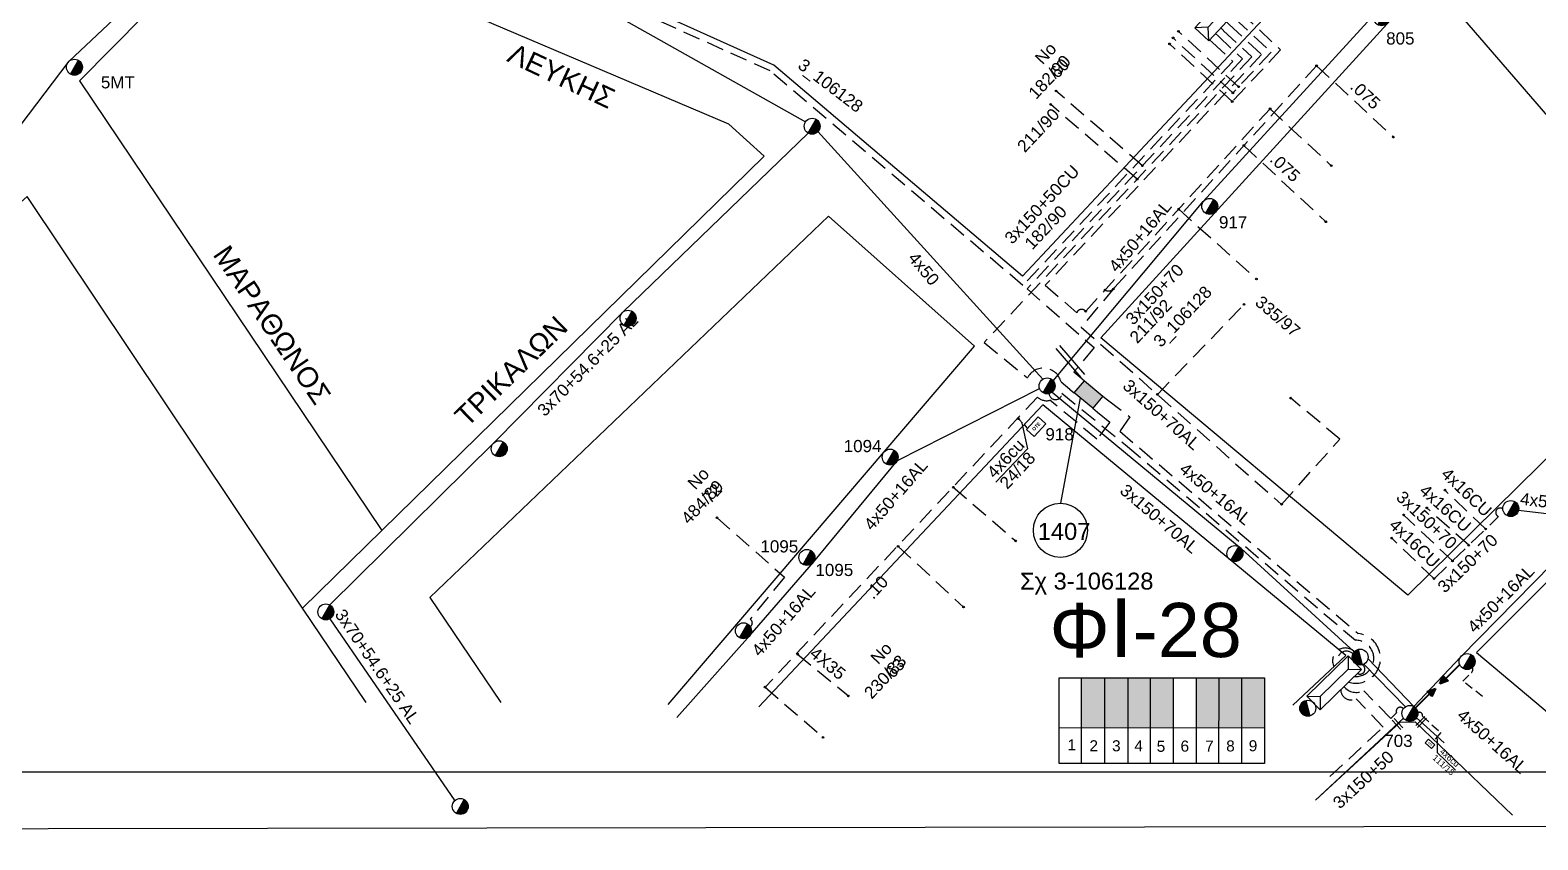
# Model space of a CAD drawing. Header units: millimetres. Extents: x 1091 to 3521, y 1177 to 2968.
# Drawn here: x 2158 to 2380.8, y 1933.2 to 2052.8 of the extents above; entities that cross this region are included whole.
import ezdxf
from ezdxf.enums import TextEntityAlignment as Align

# ---------------------------------------------------------------- set-up
doc = ezdxf.new("R2010")
doc.units = ezdxf.units.MM
doc.linetypes.add('DASHED', pattern=[19.05, 12.7, -6.35])
for name, color, linetype, lineweight in [('2x6', 7, 'SYN_LINE', 30), ('3x150+50', 7, 'Continuous', 30), ('3x150+70', 7, 'Continuous', 30), ('4x16CU', 7, 'Continuous', 30), ('4X35', 7, 'DASHED', 30), ('4x50', 7, 'Continuous', 30), ('Άγνωστα', 7, 'Continuous', 30), ('Γυμνά εναέρια ΧΤ (3Φ) 4x50AL', 7, 'Continuous', 30), ('Γυμνά εναέρια ΧΤ και ΦΟΠ (3Φ)   4x50+16AL', 7, 'Continuous', 30), ('Καλωδια Χ.Τ. 3x50+35', 7, 'Continuous', 30), ('Καλώδια ΧΤ   3x150+50CU', 7, 'DASHED', 30), ('Καλώδια ΧΤ   3x150+70AL', 7, 'DASHED', 30), ('Καλώδια ΧΤ   3x150AL+50CU', 7, 'DASHED', 30), ('Συνεστραμμένα ΧΤ   3x70+54.6+25 AL', 7, 'SYN_LINE', 30), ('Υπόγεια Καλώδια Δικτύου ΧΤ   .075', 7, 'DASHED', 30), ('Υπόγεια Καλώδια Δικτύου ΧΤ   .10', 7, 'DASHED', 30), ('Υπόγεια καλώδια Παροχών ΧΤ   4x50AL', 7, 'DASHED', 30), ('Υπόγεια καλώδια Παροχών ΧΤ   4x6', 7, 'DASHED', 30)]:
    doc.layers.add(name, color=color, linetype=linetype, lineweight=lineweight)
for name, color, linetype in [('Link Box 4 Διευθύνσεων', 7, 'Continuous'), ('Pillar OTE', 7, 'Continuous'), ('TEXT ΚΑΛΩΔΙΩΝ', 7, 'Continuous'), ('ΑΓΝΩΣΤΟ ΕΝΑΕΡΙΟ ΚΑΛΩΔΙΟ', 7, 'Continuous'), ('ΑΓΝΩΣΤΟ ΥΠΟΓΕΙΟ ΚΑΛΩΔΙΟ', 7, 'DASHED'), ('Επίτονοι', 7, 'Continuous'), ('Επιγραφές - Σχήματα', 7, 'Continuous'), ('Μηχανική τομή', 7, 'Continuous'), ('Στύλος ΦΜ', 7, 'Continuous'), ('Στύλος ΦΜ @ 1', 7, 'Continuous'), ('Συνδέσεις', 7, 'Continuous'), ('Τομή', 7, 'Continuous'), ('Υποσταθμός εναέριος 2 στύλων', 7, 'Continuous'), ('Υποσταθμός πόλεως', 7, 'Continuous'), ('Υπόβαθρο ΔΕΗ', 7, 'Continuous')]:
    doc.layers.add(name, color=color, linetype=linetype)
doc.styles.add('arial', font='arial.ttf')
doc.styles.get("Standard").update_dxf_attribs({"font": 'arial.ttf', "height": 1.8})
doc.linetypes.add('SYN_LINE', pattern='A,0.5,-0.0001,["/\\/\\/\\/",Standard,S=0.1,R=0,X=0,Y=-0.05],-0.25', length=0.7501)
doc.dimstyles.new('ISO-25', dxfattribs={"dimtxt": 2.5, "dimasz": 2.5, "dimexe": 1.25, "dimexo": 0.625, "dimtad": 1, "dimtxsty": 'Standard', "dimcen": 2.5, "dimadec": 0, "dimazin": 0, "dimtfac": 1, "dimtmove": 0, "dimatfit": 3, "dimfxl": 1, "dimarcsym": 0})

# ---------------------------------------------------------------- blocks, each defined once
blk = doc.blocks.new('ΥΠΑΡΧΩΝ ΤΣΙΜΕΝΤΕΝΙΟΣ ΣΤΥΛΟΣ')
at = {"layer": 'Στύλος ΦΜ'}
blk.add_hatch(color=7, dxfattribs=at).paths.add_polyline_path([(-1.29, -2.28, 0.574793), (2.62, 0, 0.268822), (1.3, 2.27)])
at = {"layer": 'Στύλος ΦΜ', "color": 7}
blk.add_line((-1.29, -2.28), (1.3, 2.27), dxfattribs=at)
blk.add_circle((0, 0), 2.62, dxfattribs=at)
at = {"layer": 'Στύλος ΦΜ', "flags": 4}
for tag, p in [('ΑΡΙΘΜΟΣ', (-4.68, 8.05)), ('ΤΥΠΟΣ', (-4.91, 3.03))]:
    blk.add_attdef(tag, p, '', height=4, dxfattribs=at)
blk = doc.blocks.new('LINK BOX 4 ΑΝΑΧΩΡΗΣΕΩΝ')
at = {"layer": 'Link Box 4 Διευθύνσεων', "ltscale": 40}
blk.add_hatch(color=256, dxfattribs=at).paths.add_polyline_path([(-3.54, 0), (-3.54, -4.67), (3.54, -4.67), (3.54, 0)])
for p, q in [((-3.54, 0), (-5.33, 0)), ((5.33, 0), (3.54, 0)), ((-3.54, -4.67), (-5.33, -4.67)), ((5.33, -4.67), (3.54, -4.67))]:
    blk.add_line(p, q, dxfattribs=at)
blk.add_lwpolyline([(-3.54, -4.67), (-3.54, 0), (3.54, 0), (3.54, -4.67)], close=True, dxfattribs=at)
blk = doc.blocks.new('ΥΠΟΣΤΑΘΜΟΣ ΠΟΛΕΩΣ 9 ΑΝΑΧΩΡΗΣΕΩΝ')
at = {"layer": 'Υποσταθμός πόλεως', "ltscale": 40}
for p, q in [((-9.63, -2.82), (-9.63, -4)), ((-7.12, -2.82), (-7.12, -4)), ((-4.84, -2.82), (-4.84, -4)), ((-2.36, -2.82), (-2.36, -4)), ((0.09, -2.82), (0.09, -4)), ((2.55, -2.82), (2.55, -4)), ((5.02, -2.82), (5.02, -4)), ((7.48, -2.82), (7.48, -4)), ((9.61, -2.82), (9.61, -4))]:
    blk.add_line(p, q, dxfattribs=at)
blk.add_lwpolyline([(-10.02, 2.82), (10.02, 2.82), (10.02, -2.82), (-10.02, -2.82)], close=True, dxfattribs=at)
for points in [[(-7.21, 0), (-10.02, 2.82)], [(-10.02, -2.82), (-7.21, 0)], [(-7.21, 0), (7.21, 0)], [(7.21, 0), (10.02, 2.82)], [(10.02, -2.82), (7.21, 0)]]:
    blk.add_lwpolyline(points, dxfattribs=at)
at = {"layer": 'Υποσταθμός πόλεως', "linetype": 'SYN_LINE', "ltscale": 40, "flags": 1}
for tag, p in [('ΜΕΤΑΣΧΗΜΑΤΙΣΜΟΣ', (10.79, 1.71)), ('ΙΣΧΥΣ', (10.77, -1.08)), ('ΑΡΙΘΜΟΣ', (10.89, -3.8))]:
    blk.add_attdef(tag, p, '', height=1.8, dxfattribs=at)
blk = doc.blocks.new('_ΣΥΝΔΕΣΗ')
at = {"layer": 'Συνδέσεις', "linetype": 'SYN_LINE', "ltscale": 40}
blk.add_hatch(color=256, dxfattribs=at).paths.add_polyline_path([(0.5, -0.01, 1), (-0.5, -0.01, 1)])
at = {"layer": 'Συνδέσεις'}
blk.add_circle((0, -0.01), 0.5, dxfattribs=at)
blk = doc.blocks.new('ΥΠΟΣΤΑΘΜΟΣ ΕΝΑΕΡΙΟΣ ΕΠΙ 2 ΣΤΥΛΩΝ')
at = {"layer": 'Υποσταθμός εναέριος 2 στύλων', "linetype": 'Continuous'}
for points in [[(-11.97, -2.11, 0.574793), (-8.45, -0.07, 0.268822), (-9.64, 1.98)], [(9.68, -2.15, 0.574793), (13.19, -0.1, 0.268822), (12.01, 1.95)]]:
    blk.add_hatch(color=256, dxfattribs=at).paths.add_polyline_path(points)
for p, q in [((-11.97, -2.11), (-9.64, 1.98)), ((9.68, -2.15), (12.01, 1.95))]:
    blk.add_line(p, q, dxfattribs=at)
for centre in [(-10.81, -0.07), (10.84, -0.1)]:
    blk.add_circle(centre, 2.36, dxfattribs=at)
at = {"layer": 'Υποσταθμός πόλεως', "linetype": 'Continuous', "ltscale": 40}
blk.add_lwpolyline([(-8.57, 2.82), (8.57, 2.82), (8.57, -2.82), (-8.57, -2.82)], close=True, dxfattribs=at)
for points in [[(-5.75, 0), (-8.57, 2.82)], [(-8.57, -2.82), (-5.75, 0)], [(-5.75, 0), (5.75, 0)], [(5.75, 0), (8.57, 2.82)], [(8.57, -2.82), (5.75, 0)]]:
    blk.add_lwpolyline(points, dxfattribs=at)
at = {"layer": 'Υποσταθμός εναέριος 2 στύλων', "ltscale": 40, "flags": 1}
for tag, p in [('ΜΕΤΑΣΧΗΜΑΤΙΣΜΟΣ', (14.09, 2.51)), ('ΙΣΧΥΣ', (14.07, -0.28)), ('ΑΡΙΘΜΟΣ', (14.19, -3))]:
    blk.add_attdef(tag, p, '', height=1.8, dxfattribs=at)
blk = doc.blocks.new('ΤΟΜΗ')
at = {"layer": 'Τομή', "ltscale": 40}
for p, q in [((11.33, -0.65), (-11.4, -0.65)), ((11.33, -3.42), (-11.4, -3.42))]:
    blk.add_line(p, q, dxfattribs=at)
blk = doc.blocks.new('ΕΠΙΤΟΝΟΣ')
at = {"layer": 'Επίτονοι', "lineweight": 40, "ltscale": 40}
blk.add_hatch(color=256, dxfattribs=at).paths.add_polyline_path([(-1.13, 6.47), (0, 9.1), (1.13, 6.47)])
for p, q in [((-1.13, 6.47), (0, 9.1)), ((1.13, 6.47), (-1.13, 6.47)), ((-1.13, 6.47), (0, 6.47)), ((0, 9.1), (1.13, 6.47)), ((0, 6.47), (0, 0))]:
    blk.add_line(p, q, dxfattribs=at)
blk = doc.blocks.new('ΜΗΧΑΝΙΚΗ ΤΟΜΗ')
at = {"layer": 'Μηχανική τομή', "ltscale": 40}
for p, q in [((-3.79, 1.21), (3.79, 1.21)), ((3.79, -0.34), (-3.79, -0.34))]:
    blk.add_line(p, q, dxfattribs=at)
blk = doc.blocks.new('PILLAR ΟΤΕ')
at = {"layer": 'Pillar OTE', "ltscale": 40}
blk.add_lwpolyline([(-3.31, 2.02), (3.39, 2.02), (3.39, -1.99), (-3.31, -1.99)], close=True, dxfattribs=at)
at = {"layer": 'Pillar OTE', "insert": (-1.81, 0.71), "char_height": 1.3575, "width": 109.961, "attachment_point": 1}
blk.add_mtext('{\\fArial|b1|i0|c161|p34;OTE}', dxfattribs=at)

msp = doc.modelspace()

# ---------------------------------------------------------------- hatches: boundary and pattern name
at = {"layer": 'Pillar OTE', "ltscale": 40}
h = msp.add_hatch(color=256, dxfattribs=at)
h.dxf.hatch_style = 1
h.paths.add_polyline_path([(2303.79, 1995.36), (2304.19, 1995.22), (2304.04, 1995.62)])
at = {"layer": 'Καλώδια ΧΤ   3x150AL+50CU', "linetype": 'DASHED', "lineweight": -3, "ltscale": 0.2}
h = msp.add_hatch(color=5, dxfattribs=at)
h.dxf.hatch_style = 1
h.paths.add_polyline_path([(2316.8, 1957.11), (2313.36, 1957.11), (2313.36, 1949.75), (2316.8, 1949.75)])
h = msp.add_hatch(color=2, dxfattribs=at)
h.dxf.hatch_style = 1
h.paths.add_polyline_path([(2316.8, 1949.75), (2320.24, 1949.75), (2320.24, 1957.11), (2316.8, 1957.11)])
h = msp.add_hatch(color=6, dxfattribs=at)
h.dxf.hatch_style = 1
h.paths.add_polyline_path([(2323.54, 1957.11), (2320.24, 1957.11), (2320.24, 1949.75), (2323.54, 1949.74)])
h = msp.add_hatch(color=133, dxfattribs=at)
h.dxf.hatch_style = 1
h.paths.add_polyline_path([(2323.54, 1949.74), (2326.92, 1949.74), (2326.92, 1957.11), (2323.54, 1957.11)])
h = msp.add_hatch(color=30, dxfattribs=at)
h.dxf.hatch_style = 1
h.paths.add_polyline_path([(2330.26, 1949.74), (2333.66, 1949.74), (2333.66, 1957.11), (2330.26, 1957.11)])
h = msp.add_hatch(color=62, dxfattribs=at)
h.dxf.hatch_style = 1
h.paths.add_polyline_path([(2333.65, 1949.74), (2337.04, 1949.74), (2337.04, 1957.11), (2333.65, 1957.11)])
h = msp.add_hatch(color=27, dxfattribs=at)
h.dxf.hatch_style = 1
h.paths.add_polyline_path([(2336.97, 1949.74), (2340.36, 1949.74), (2340.36, 1957.11), (2336.97, 1957.11)])

# ---------------------------------------------------------------- linework, layer by layer
at = {"layer": '2x6', "color": 5, "linetype": 'DASHED', "lineweight": -3, "ltscale": 0.1}
msp.add_lwpolyline([(2372.6, 1954.38), (2369.69, 1956.61), (2370.97, 1957.89, 0.323201), (2371.1, 1958.66, -26.215106)], format="xyb", dxfattribs=at)
at = {"layer": '3x150+50', "color": 133, "linetype": 'DASHED', "lineweight": -3, "ltscale": 0.2}
msp.add_lwpolyline([(2350.03, 1942.52), (2357.92, 1949.82), (2353.93, 1954.03, -0.55058), (2351.64, 1955.35, 5.259384)], format="xyb", dxfattribs=at)
at = {"layer": '3x150+50', "color": 5, "linetype": 'DASHED', "lineweight": -3, "ltscale": 0.2}
msp.add_arc((2352.31, 1959.66), 1.87, 44.503, 207.5155, dxfattribs=at)
at = {"layer": '3x150+50', "color": 85, "linetype": 'DASHED', "lineweight": -3, "ltscale": 0.2}
msp.add_arc((2352.49, 1959.74), 1.32, 43.6065, 197.7772, dxfattribs=at)
at = {"layer": '3x150+50', "color": 6, "linetype": 'DASHED', "lineweight": -3, "ltscale": 0.2}
msp.add_arc((2354.51, 1958.39), 0.723, 237.7811, 64.6542, dxfattribs=at)
at = {"layer": '3x150+70', "color": 5, "linetype": 'DASHED', "lineweight": -3, "ltscale": 0.2}
msp.add_lwpolyline([(2368.16, 1974.38), (2360.94, 1981.19)], dxfattribs=at)
msp.add_lwpolyline([(2365.44, 1971.76), (2374.97, 1980.94, -1.156966), (2375.6, 1982.07, -0.797292)], format="xyb", dxfattribs=at)
at = {"layer": '4x16CU', "color": 5, "linetype": 'DASHED', "lineweight": -3, "ltscale": 0.2}
for points in [[(2373.06, 1979.11), (2367.05, 1984.85)], [(2370.56, 1976.7), (2364.36, 1982.23)], [(2365.44, 1971.76), (2359.18, 1977.75)]]:
    msp.add_lwpolyline(points, dxfattribs=at)
at = {"layer": '4X35', "color": 30, "linetype": 'DASHED', "lineweight": -3, "ltscale": 0.2}
msp.add_lwpolyline([(2271.38, 1960.61), (2278.88, 1954.44)], dxfattribs=at)
at = {"layer": '4x50', "color": 1, "lineweight": -3, "ltscale": 0.1}
for points in [[(2240.9, 2057.02), (2272.56, 2039.28)], [(2274.39, 2037.81), (2307.63, 2001.24)]]:
    msp.add_lwpolyline(points, dxfattribs=at)
at = {"layer": 'Pillar OTE', "ltscale": 40}
msp.add_lwpolyline([(2304.04, 1995.62), (2304.19, 1995.22), (2303.79, 1995.36), (2304.04, 1995.62)], dxfattribs=at)
at = {"layer": 'Pillar OTE', "lineweight": -3, "ltscale": 40}
for points in [[(2310.03, 1944.47), (2310.03, 1957.11), (2340.36, 1957.11), (2340.36, 1944.44), (2310.03, 1944.47)], [(2313.36, 1944.47), (2313.36, 1957.11)], [(2316.8, 1944.47), (2316.8, 1957.11)], [(2320.24, 1944.46), (2320.24, 1957.11)], [(2323.54, 1944.46), (2323.54, 1957.11)], [(2326.92, 1944.46), (2326.92, 1957.11)], [(2330.32, 1944.45), (2330.32, 1957.11)], [(2333.65, 1944.45), (2333.66, 1957.11)], [(2337.04, 1944.45), (2337.04, 1957.11)], [(2310.03, 1949.76), (2340.36, 1949.73)]]:
    msp.add_lwpolyline(points, dxfattribs=at)
at = {"layer": 'Άγνωστα', "lineweight": -3, "ltscale": 0.1}
for points in [[(3521.49, 1936.89), (1091.31, 1933.19), (1091.31, 2964.7), (3521.49, 2968.4)], [(3374.53, 1943.19), (1101.31, 1943.19), (1101.31, 2954.7), (3374.53, 2954.7)]]:
    msp.add_lwpolyline(points, close=True, dxfattribs=at)
at = {"layer": 'ΑΓΝΩΣΤΟ ΕΝΑΕΡΙΟ ΚΑΛΩΔΙΟ', "color": 27, "lineweight": -3, "ltscale": 0.1}
msp.add_lwpolyline([(2360.94, 1951.14), (2347.9, 1939.05)], dxfattribs=at)
at = {"layer": 'ΑΓΝΩΣΤΟ ΥΠΟΓΕΙΟ ΚΑΛΩΔΙΟ', "color": 62, "lineweight": -3, "ltscale": 0.2}
msp.add_lwpolyline([(2336.85, 2055.43), (2342.77, 2049.89), (2335.61, 2042.26), (2326.35, 2050.78)], dxfattribs=at)
at = {"layer": 'ΑΓΝΩΣΤΟ ΥΠΟΓΕΙΟ ΚΑΛΩΔΙΟ', "color": 30, "lineweight": -3, "ltscale": 0.2}
for points in [[(2336.02, 2054.53), (2341.35, 2049.54), (2335.71, 2043.53)], [(2336.56, 2044.43), (2327.65, 2052.62)], [(2335.71, 2043.53), (2326.88, 2051.65)], [(2294.39, 1985.27), (2303.61, 1977.35)], [(2286.24, 1976.53), (2295.9, 1967.58)], [(2266.58, 1955.75), (2266.58, 1955.75), (2275.14, 1948.31)]]:
    msp.add_lwpolyline(points, dxfattribs=at)
at = {"layer": 'ΑΓΝΩΣΤΟ ΥΠΟΓΕΙΟ ΚΑΛΩΔΙΟ', "color": 6, "lineweight": -3, "ltscale": 0.2}
for points in [[(2341.2, 2041.18), (2350.25, 2032.78)], [(2327.7, 2026.35), (2339.19, 2016.04)]]:
    msp.add_lwpolyline(points, dxfattribs=at)
at = {"layer": 'ΑΓΝΩΣΤΟ ΥΠΟΓΕΙΟ ΚΑΛΩΔΙΟ', "color": 62, "lineweight": -3, "ltscale": 0.2}
msp.add_lwpolyline([(2259.47, 1980.77), (2269.44, 1971.97), (2264.37, 1965.77, -0.598612), (2264.37, 1964.7, 1.522039)], format="xyb", dxfattribs=at)
at = {"layer": 'ΑΓΝΩΣΤΟ ΥΠΟΓΕΙΟ ΚΑΛΩΔΙΟ', "color": 27, "lineweight": -3, "ltscale": 0.2}
msp.add_lwpolyline([(2360.91, 1952.55, 0.893169), (2359.9, 1951.93), (2359.05, 1951.11), (2355.04, 1955.22, -0.352993), (2352.13, 1955.83, 5.159211)], format="xyb", dxfattribs=at)
at = {"layer": 'Γυμνά εναέρια ΧΤ (3Φ) 4x50AL', "color": 5, "lineweight": -3, "ltscale": 0.1}
msp.add_lwpolyline([(2388.38, 1980.62), (2377.92, 1981.82)], dxfattribs=at)
at = {"layer": 'Γυμνά εναέρια ΧΤ και ΦΟΠ (3Φ)   4x50+16AL', "color": 133, "lineweight": -3, "ltscale": 0.1}
msp.add_lwpolyline([(2309.16, 2001.01), (2331.34, 2027.47), (2356.69, 2055.23), (2371.95, 2086.02)], dxfattribs=at)
at = {"layer": 'Γυμνά εναέρια ΧΤ και ΦΟΠ (3Φ)   4x50+16AL', "color": 62, "lineweight": -3, "ltscale": 0.1}
msp.add_lwpolyline([(2253.53, 1951.27), (2264.37, 1963.43), (2273.71, 1974.22), (2286.14, 1989.24), (2307.15, 1999.85)], dxfattribs=at)
at = {"layer": 'Γυμνά εναέρια ΧΤ και ΦΟΠ (3Φ)   4x50+16AL', "color": 2, "lineweight": -3, "ltscale": 0.1}
msp.add_lwpolyline([(2309, 1999.33), (2336.93, 1976.22), (2353.65, 1960.97)], dxfattribs=at)
at = {"layer": 'Γυμνά εναέρια ΧΤ και ΦΟΠ (3Φ)   4x50+16AL', "color": 5, "lineweight": -3, "ltscale": 0.1}
msp.add_lwpolyline([(2355.68, 1959.94), (2362.45, 1952.89), (2369.4, 1960.24), (2388.21, 1979.37)], dxfattribs=at)
at = {"layer": 'Γυμνά εναέρια ΧΤ και ΦΟΠ (3Φ)   4x50+16AL', "color": 6, "lineweight": -3, "ltscale": 0.1}
msp.add_lwpolyline([(2362.83, 1951.19), (2366.95, 1947.5)], dxfattribs=at)
at = {"layer": 'Καλωδια Χ.Τ. 3x50+35', "color": 6, "linetype": 'DASHED', "lineweight": -3, "ltscale": 0.2}
msp.add_lwpolyline([(2324.55, 1998.98), (2337.35, 2012.27)], dxfattribs=at)
at = {"layer": 'Καλώδια ΧΤ   3x150+50CU', "color": 1, "lineweight": -3, "ltscale": 0.2}
msp.add_lwpolyline([(2332.71, 2050.97), (2335.69, 2048.19), (2304.67, 2015.09), (2267.32, 2046.78), (2244.22, 2057.19, 0.630853), (2242.6, 2058.42)], format="xyb", dxfattribs=at)
at = {"layer": 'Καλώδια ΧΤ   3x150+50CU', "color": 27, "lineweight": -3, "ltscale": 0.2}
msp.add_lwpolyline([(2334.34, 2052.72), (2338.49, 2048.84), (2298.95, 2006.65), (2305.34, 2001.42, -0.695363), (2310.31, 2000.83), (2311.59, 1999.78)], format="xyb", dxfattribs=at)
at = {"layer": 'Καλώδια ΧΤ   3x150+50CU', "color": 6, "lineweight": -3, "ltscale": 0.2}
for points in [[(2335.18, 2053.64), (2339.93, 2049.2), (2307.98, 2015.11)], [(2313.96, 2011.27), (2341.2, 2041.18)], [(2307.98, 2015.11), (2312.64, 2011.06)]]:
    msp.add_lwpolyline(points, dxfattribs=at)
at = {"layer": 'Καλώδια ΧΤ   3x150+50CU', "color": 5, "lineweight": -3, "ltscale": 0.2}
for points in [[(2333.56, 2051.89), (2337.13, 2048.55), (2305.29, 2014.59)], [(2322.33, 2032.77), (2309.56, 2043.82)], [(2305.29, 2014.59), (2315.23, 2005.9), (2312.21, 2002.31), (2313.08, 2001.57)]]:
    msp.add_lwpolyline(points, dxfattribs=at)
at = {"layer": 'Καλώδια ΧΤ   3x150+50CU', "color": 27, "lineweight": -3, "ltscale": 0.2}
msp.add_lwpolyline([(2321.56, 2030.78), (2308.79, 2041.83)], dxfattribs=at)
at = {"layer": 'Καλώδια ΧΤ   3x150+50CU', "color": 6, "lineweight": -3, "ltscale": 0.2}
for points in [[(2316.81, 2014.41, 0.403266), (2318.22, 2014.77, -1.594626)], [(2312.64, 2011.06, -0.57161), (2313.96, 2011.27, -1.743124)]]:
    msp.add_lwpolyline(points, format="xyb", dxfattribs=at)
at = {"layer": 'Καλώδια ΧΤ   3x150+70AL', "color": 6, "lineweight": -3, "ltscale": 0.2}
for points in [[(2318.22, 2014.77), (2348.08, 2047.54)], [(2318.22, 2014.77), (2313.29, 2008.94), (2342.91, 1982.74)], [(2342.91, 1982.74), (2351.51, 1992.39), (2344.25, 1998.45)]]:
    msp.add_lwpolyline(points, dxfattribs=at)
at = {"layer": 'Καλώδια ΧΤ   3x150+70AL', "color": 62, "lineweight": -3, "ltscale": 0.2}
msp.add_lwpolyline([(2308.54, 1999.1, 0.955677), (2310.45, 1999.17), (2320.13, 1991.3), (2320.13, 1991.3), (2353.85, 1962.67, -1.03998), (2353.66, 1957.32, 3.048909)], format="xyb", dxfattribs=at)
at = {"layer": 'Καλώδια ΧΤ   3x150+70AL', "color": 30, "lineweight": -3, "ltscale": 0.2}
msp.add_lwpolyline([(2317.18, 1998.18), (2320.47, 1995.68), (2319.01, 1993.55), (2354.24, 1963.65, -1.100424), (2352.79, 1956.48)], format="xyb", dxfattribs=at)
at = {"layer": 'Συνεστραμμένα ΧΤ   3x70+54.6+25 AL', "color": 85, "lineweight": -3, "ltscale": 20}
msp.add_lwpolyline([(2065.05, 1951.92), (2082.27, 1965.13), (2110.36, 1989.35), (2138.56, 2015.07), (2163.71, 2048.21), (2185.9, 2069.08)], dxfattribs=at)
at = {"layer": 'Συνεστραμμένα ΧΤ   3x70+54.6+25 AL', "color": 1, "lineweight": -3, "ltscale": 20}
for points in [[(2272.95, 2037.58), (2245.56, 2011.14), (2226.48, 1991.83), (2202.25, 1967.89)], [(2202.26, 1965.85), (2220.71, 1938.97)]]:
    msp.add_lwpolyline(points, dxfattribs=at)
at = {"layer": 'Συνεστραμμένα ΧΤ   3x70+54.6+25 AL', "color": 6, "linetype": 'SYN_LINE', "lineweight": -3, "ltscale": 10}
msp.add_lwpolyline([(2355.06, 1959.14), (2361.21, 1952.84)], dxfattribs=at)
at = {"layer": 'Υπόβαθρο ΔΕΗ', "lineweight": -3, "ltscale": 0.1}
for points in [[(2336, 2092.93), (2355.34, 2070.66), (2304.61, 2016.45), (2267.86, 2047.63), (2218.17, 2070.02)], [(2207.61, 1953.46), (2198.22, 1967.39), (2266.44, 2034.19), (2261.22, 2038.92), (2189.18, 2069.53), (2165.24, 2045.33), (2209.95, 1978.88)], [(2413.58, 2020.55), (2361.56, 1969.33), (2316.19, 2007.35), (2364.61, 2060.48), (2405.77, 2012.85)], [(2469.31, 2006.48), (2460.28, 1997.8), (2469.78, 1987.97), (2515.24, 2037.1), (2492.15, 2058.48), (2448.93, 2037.97), (2371.7, 1960.84), (2391.13, 1944.55), (2461.18, 2010.26)], [(2198.22, 1967.39), (2157.52, 2028.21), (2123.45, 1997.53), (2149.67, 1952.07)], [(2252.27, 1953.17), (2297.54, 2006.12), (2275.96, 2025.34), (2217.04, 1968.99), (2227.51, 1953.5)], [(2344.57, 1953.06), (2352.4, 1960.44), (2307.6, 1997.47), (2265.65, 1952.82)], [(2347.9, 1939.05), (2360.45, 1950.55), (2362.66, 1950.61), (2377.02, 1936.83)]]:
    msp.add_lwpolyline(points, dxfattribs=at)
at = {"layer": 'Υπόβαθρο ΔΕΗ', "lineweight": -3}
msp.add_lwpolyline([(2313.14, 1998.5), (2310.21, 1982.91)], dxfattribs=at)
msp.add_circle((2310.22, 1978.91), 4, dxfattribs=at)
at = {"layer": 'Υπόγεια Καλώδια Δικτύου ΧΤ   .075', "color": 6, "lineweight": -3, "ltscale": 0.2}
for points in [[(2348.08, 2047.54), (2359.43, 2037)], [(2337.33, 2035.74), (2349.44, 2024.5)]]:
    msp.add_lwpolyline(points, dxfattribs=at)
at = {"layer": 'Υπόγεια Καλώδια Δικτύου ΧΤ   .10', "color": 30, "lineweight": -3, "ltscale": 0.2}
msp.add_lwpolyline([(2315.7, 1996.38), (2317.52, 1994.88), (2315.61, 1992.39), (2308.68, 1998.12, -0.250565), (2306.83, 1998.59), (2266.58, 1955.75)], format="xyb", dxfattribs=at)
at = {"layer": 'Υπόγεια καλώδια Παροχών ΧΤ   4x6', "color": 30, "lineweight": -3, "ltscale": 0.05}
msp.add_lwpolyline([(2304.19, 1995.22), (2304.19, 1995.22), (2305.36, 1993.98)], dxfattribs=at)
at = {"layer": 'Υπόγεια καλώδια Παροχών ΧΤ   4x6', "color": 6, "linetype": 'DASHED', "lineweight": -3, "ltscale": 0.1}
msp.add_lwpolyline([(2363.05, 1951.93, -0.758953), (2363.71, 1951.46), (2366.43, 1949.02), (2365.18, 1947.62)], format="xyb", dxfattribs=at)

# ---------------------------------------------------------------- block references
at = {"layer": 'Link Box 4 Διευθύνσεων', "lineweight": -3, "xscale": 0.4999999999999999, "yscale": 0.4999999999999999, "zscale": 0.4999999999999999, "rotation": 140.401901915364}
msp.add_blockref('LINK BOX 4 ΑΝΑΧΩΡΗΣΕΩΝ', (2313.64, 1998.08), dxfattribs=at)
at = {"layer": 'Pillar OTE'}
for p, xscale, yscale, zscale, rotation in [((2306.63, 1994.21), 0.375, 0.375, 0.375, 47), ((2364.84, 1947.38), 0.1874997598146937, 0.1874997598146937, 0.1874997598146937, 318)]:
    msp.add_blockref('PILLAR ΟΤΕ', p, dxfattribs=dict(at, xscale=xscale, yscale=yscale, zscale=zscale, rotation=rotation))
at = {"layer": 'Επίτονοι', "lineweight": -3}
for p, xscale, yscale, zscale, rotation in [((2369.24, 1959.08), 0.4499999999998179, 0.4499999999998179, 0.4499999999998179, 134.4526137541803), ((2362.69, 1952.71), 0.449999999999818, 0.449999999999818, 0.449999999999818, 314.082162530457)]:
    msp.add_blockref('ΕΠΙΤΟΝΟΣ', p, dxfattribs=dict(at, xscale=xscale, yscale=yscale, zscale=zscale, rotation=rotation))
at = {"layer": 'Μηχανική τομή', "lineweight": -3, "xscale": 0.2499999999999679, "yscale": 0.2499999999999679, "zscale": 0.2499999999999679}
for p, rotation in [((2359.94, 1950.22), 312.6464394964619), ((2363.46, 1950.68), 225.6233154980724)]:
    msp.add_blockref('ΜΗΧΑΝΙΚΗ ΤΟΜΗ', p, dxfattribs=dict(at, rotation=rotation))
at = {"layer": 'Στύλος ΦΜ @ 1', "lineweight": -3, "ltscale": 40}
ref = msp.add_blockref('ΥΠΑΡΧΩΝ ΤΣΙΜΕΝΤΕΝΙΟΣ ΣΤΥΛΟΣ', (2357.7, 2054.62), dxfattribs=dict(at, xscale=0.4499999999998181, yscale=0.4499999999998181, zscale=0.4499999999998181))
ref.add_attrib('ΑΡΙΘΜΟΣ', '805', (2358.36, 2050.68), dxfattribs={"layer": 'Στύλος ΦΜ', "height": 1.8, "flags": 4})
ref = msp.add_blockref('ΥΠΑΡΧΩΝ ΤΣΙΜΕΝΤΕΝΙΟΣ ΣΤΥΛΟΣ', (2164.5, 2047.33), dxfattribs=dict(at, xscale=0.4499999999998181, yscale=0.4499999999998181, zscale=0.4499999999998181))
ref.add_attrib('ΑΡΙΘΜΟΣ', '5ΜΤ', (2168.41, 2044.2), dxfattribs={"layer": 'Στύλος ΦΜ', "height": 1.8, "flags": 4})
at = {"layer": 'Στύλος ΦΜ @ 1', "lineweight": -3, "ltscale": 40, "xscale": 0.4499999999998181, "yscale": 0.4499999999998181, "zscale": 0.4499999999998181}
for p in [(2273.53, 2038.6), (2246.32, 2010.24), (2227.28, 1990.96), (2376.78, 1982.13), (2336.01, 1975.47), (2201.66, 1966.86), (2263.38, 1964.07), (2370.33, 1959.52), (2221.53, 1938.12)]:
    msp.add_blockref('ΥΠΑΡΧΩΝ ΤΣΙΜΕΝΤΕΝΙΟΣ ΣΤΥΛΟΣ', p, dxfattribs=at)
at = {"layer": 'Στύλος ΦΜ @ 1', "lineweight": -3, "ltscale": 40}
ref = msp.add_blockref('ΥΠΑΡΧΩΝ ΤΣΙΜΕΝΤΕΝΙΟΣ ΣΤΥΛΟΣ', (2332.29, 2026.77), dxfattribs=dict(at, xscale=0.4499999999998181, yscale=0.4499999999998181, zscale=0.4499999999998181))
ref.add_attrib('ΑΡΙΘΜΟΣ', '917', (2333.65, 2023.52), dxfattribs={"layer": 'Στύλος ΦΜ', "height": 1.8, "flags": 4})
ref = msp.add_blockref('ΥΠΑΡΧΩΝ ΤΣΙΜΕΝΤΕΝΙΟΣ ΣΤΥΛΟΣ', (2308.26, 2000.24), dxfattribs=dict(at, xscale=0.4499999999998181, yscale=0.4499999999998181, zscale=0.4499999999998181))
ref.add_attrib('ΑΡΙΘΜΟΣ', '918', (2308, 1992.2), dxfattribs={"layer": 'Στύλος ΦΜ', "height": 1.8, "flags": 4})
ref = msp.add_blockref('ΥΠΑΡΧΩΝ ΤΣΙΜΕΝΤΕΝΙΟΣ ΣΤΥΛΟΣ', (2285.06, 1989.73), dxfattribs=dict(at, xscale=0.4499999999998181, yscale=0.4499999999998181, zscale=0.4499999999998181))
ref.add_attrib('ΑΡΙΘΜΟΣ', '1094', (2278.19, 1990.46), dxfattribs={"layer": 'Στύλος ΦΜ', "height": 1.8, "flags": 4})
ref = msp.add_blockref('ΥΠΑΡΧΩΝ ΤΣΙΜΕΝΤΕΝΙΟΣ ΣΤΥΛΟΣ', (2272.76, 1974.91), dxfattribs=dict(at, xscale=0.4499999999998181, yscale=0.4499999999998181, zscale=0.4499999999998181))
ref.add_attrib('ΤΥΠΟΣ', '1095', (2274.01, 1972.16), dxfattribs={"layer": 'Στύλος ΦΜ', "height": 1.8, "flags": 4})
ref.add_attrib('ΑΡΙΘΜΟΣ', '1095', (2265.88, 1975.64), dxfattribs={"layer": 'Στύλος ΦΜ', "height": 1.8, "flags": 4})
ref = msp.add_blockref('ΥΠΑΡΧΩΝ ΤΣΙΜΕΝΤΕΝΙΟΣ ΣΤΥΛΟΣ', (2361.87, 1951.87), dxfattribs=dict(at, xscale=0.4499999999998181, yscale=0.4499999999998181, zscale=0.4499999999998181))
ref.add_attrib('ΑΡΙΘΜΟΣ', '703', (2358.08, 1946.91), dxfattribs={"layer": 'Στύλος ΦΜ', "height": 1.8, "flags": 4})
at = {"layer": 'Συνδέσεις', "lineweight": -3, "xscale": 0.25, "yscale": 0.25, "zscale": 0.25}
for p in [(2327.66, 2052.63), (2326.35, 2050.78), (2326.88, 2051.66), (2348.08, 2047.54), (2309.56, 2043.82), (2335.71, 2043.53), (2336.56, 2044.44), (2308.79, 2041.83), (2335.61, 2042.26), (2341.21, 2041.18), (2359.43, 2037), (2337.33, 2035.75), (2322.33, 2032.77), (2350.25, 2032.78), (2321.56, 2030.78), (2327.7, 2026.36), (2349.44, 2024.5), (2316.81, 2014.41), (2318.05, 2014.56), (2339.19, 2016.04), (2337.35, 2012.28), (2313.96, 2011.28), (2324.55, 1998.99), (2344.25, 1998.45), (2294.39, 1985.28), (2367.05, 1984.85), (2259.47, 1980.77), (2342.91, 1982.75), (2360.94, 1981.19), (2364.36, 1982.23), (2373.06, 1979.11), (2286.24, 1976.54), (2303.61, 1977.35), (2359.18, 1977.76), (2370.56, 1976.7), (2368.16, 1974.38), (2365.44, 1971.77), (2295.9, 1967.58), (2271.38, 1960.62), (2266.58, 1955.75), (2278.88, 1954.44), (2275.14, 1948.32)]:
    msp.add_blockref('_ΣΥΝΔΕΣΗ', p, dxfattribs=at)
at = {"layer": 'Τομή', "lineweight": -3, "xscale": 0.25, "yscale": 0.25, "zscale": 0.25, "rotation": 130.4781423068394}
msp.add_blockref('ΤΟΜΗ', (2311.28, 2003.53), dxfattribs=at)
at = {"layer": 'Υποσταθμός εναέριος 2 στύλων', "lineweight": -3, "xscale": 0.4999999999999997, "yscale": 0.4999999999999997, "zscale": 0.4999999999999997, "rotation": 224.3635560000994}
msp.add_blockref('ΥΠΟΣΤΑΘΜΟΣ ΕΝΑΕΡΙΟΣ ΕΠΙ 2 ΣΤΥΛΩΝ', (2350.68, 1956.38), dxfattribs=at)
at = {"layer": 'Υποσταθμός πόλεως', "lineweight": -3, "xscale": 0.5, "yscale": 0.5, "zscale": 0.5, "rotation": 47.11042490299007}
msp.add_blockref('ΥΠΟΣΤΑΘΜΟΣ ΠΟΛΕΩΣ 9 ΑΝΑΧΩΡΗΣΕΩΝ', (2334.52, 2055.86), dxfattribs=at)

# ---------------------------------------------------------------- texts
at = {"lineweight": -3, "ltscale": 40, "char_height": 3, "width": 64.8866, "attachment_point": 1, "style": 'arial'}
for s, insert, rotation in [('ΛΕΥΚΗΣ', (2229.52, 2050.99), 334.7806), ('ΜΑΡΑΘΩΝΟΣ', (2187.35, 2021.34), 304.1736), ('ΤΡΙΚΑΛΩΝ', (2220.44, 1996.17), 44.126)]:
    msp.add_mtext(s, dxfattribs=dict(at, insert=insert, rotation=rotation))
at = {"lineweight": -3, "ltscale": 40, "insert": (2306.88, 1980), "char_height": 2.5, "width": 64.8866, "attachment_point": 1, "style": 'arial'}
msp.add_mtext('1407', dxfattribs=at)
at = {"lineweight": -3, "ltscale": 30, "char_height": 1.63, "width": 11.2573, "attachment_point": 1}
for s, insert in [('1', (2311.28, 1948.04)), ('2', (2314.51, 1947.9)), ('3', (2317.85, 1947.9)), ('4', (2321.15, 1947.9)), ('5', (2324.45, 1947.82)), ('6', (2327.97, 1947.85)), ('7', (2331.6, 1947.85)), ('8', (2334.72, 1947.87)), ('9', (2338.05, 1947.9))]:
    msp.add_mtext(s, dxfattribs=dict(at, insert=insert))
at = {"layer": 'TEXT ΚΑΛΩΔΙΩΝ', "lineweight": -3, "ltscale": 0.1, "style": 'arial'}
for s, rotation, p in [('  .075', 317.1109, (2354.8, 2043.76)), (' 3x150+50CU', 46.8553, (2307.25, 2026.8)), ('  .075', 317.1109, (2342.93, 2033.01)), ('4x50+16AL', 50.0263, (2321.99, 2022.38)), ('4x50', 309.9918, (2290.03, 2017.56)), (' 3x150+70', 46.8553, (2323.89, 2013.52)), (' 3x70+54.6+25 AL', 45.3476, (2240.11, 2003.06)), ('3x150+70AL', 318.5073, (2325.19, 1996.01)), ('4x50+16AL', 49.1244, (2285.88, 1984.18)), ('4x50+16AL', 320.3865, (2333.15, 1984.3)), ('4x16CU', 316.3181, (2370.25, 1984.55)), ('3x150+70AL', 319.6649, (2324.85, 1980.63)), ('4x16CU', 318.2723, (2367.11, 1982.19)), ('3x150+70', 316.6402, (2364.36, 1980.44)), (' 4x50AL', 353.4402, (2382.08, 1983.15)), ('4x16CU', 316.2633, (2362.55, 1977.02)), ('3x150+70', 43.9416, (2370.4, 1974.04)), ('  .10', 46.9768, (2282.6, 1969.99)), ('4x50+16AL', 45.4828, (2375.3, 1968.8)), ('4x50+16AL', 49.1244, (2269.29, 1965.56)), (' 3x70+54.6+25 AL', 304.4715, (2209.07, 1959.1)), ('4X35', 320.5517, (2275.85, 1959.26)), ('4x50+16AL', 318.1819, (2374.05, 1947.75)), ('3x150+50', 42.7811, (2354.98, 1942.08))]:
    msp.add_text(s, height=1.8, rotation=rotation, dxfattribs=at).set_placement(p, align=Align.MIDDLE_CENTER)
at = {"layer": 'Άγνωστα', "color": 7, "lineweight": -3}
note = msp.add_mtext_dynamic_manual_height_columns('No ', width=1.8, gutter_width=2.31, heights=[0.73, 0], dxfattribs=dict(at, insert=(2303.46, 2045.83), char_height=1.8, attachment_point=1, rotation=46.7522))
for column, words in zip(note.columns.linked_columns, ['60']):
    column.text = words
at = {"layer": 'Άγνωστα', "color": 7, "lineweight": -3, "char_height": 1.8, "attachment_point": 1}
for s, heights, insert, rotation in [('3_106128', [0.73], (2272.36, 2048.74), 322.6205), ('182/90', [0.73], (2305.32, 2043.71), 46.7522), ('211/90', [0.73], (2303.65, 2035.84), 46.7522), ('182/90', [0.73], (2304.75, 2021.48), 46.7522), ('3_106128', [0.73], (2323.78, 2007.06), 46.7522), ('211/92', [0.73], (2320.27, 2007.63), 46.7522), ('484/89', [2.8], (2254, 1980.91), 46.7522), ('230/83', [2.8], (2281.02, 1955.1), 46.7522)]:
    msp.add_mtext_dynamic_manual_height_columns(s, width=1.8, gutter_width=2.31, heights=heights, dxfattribs=dict(at, insert=insert, rotation=rotation))
at = {"layer": 'Άγνωστα', "color": 7, "lineweight": -3}
note = msp.add_mtext_dynamic_manual_height_columns('335/97\\P', width=1.8, gutter_width=2.31, heights=[0.73, 0], dxfattribs=dict(at, insert=(2336.91, 2016.4), char_height=1.8, attachment_point=1, rotation=319.2805))
note = msp.add_mtext_dynamic_manual_height_columns('No ', width=1.8, gutter_width=2.31, heights=[0.73, 0], dxfattribs=dict(at, insert=(2252.14, 1983.03), char_height=1.8, attachment_point=1, rotation=46.7522))
for column, words in zip(note.columns.linked_columns, ['72']):
    column.text = words
at = {"layer": 'Άγνωστα', "color": 7, "lineweight": -3, "insert": (2304.25, 1972.66), "char_height": 2.5, "width": 4.551914400963142e-14, "attachment_point": 1}
msp.add_mtext('Σχ 3-106128', dxfattribs=at)
at = {"layer": 'Άγνωστα', "color": 7, "lineweight": -3}
note = msp.add_mtext_dynamic_manual_height_columns('No ', width=1.8, gutter_width=2.31, heights=[0.73, 0], dxfattribs=dict(at, insert=(2279.16, 1957.22), char_height=1.8, attachment_point=1, rotation=46.7522))
for column, words in zip(note.columns.linked_columns, ['63']):
    column.text = words
at = {"layer": 'Υπόβαθρο ΔΕΗ', "lineweight": -3, "insert": (2308.6, 1968.85), "char_height": 8, "width": 84.6573, "attachment_point": 1}
msp.add_mtext('Φ{\\H1.0833x;Ι}-28', dxfattribs=at)
at = {"layer": 'Υπόγεια καλώδια Παροχών ΧΤ   4x50AL', "color": 7, "ltscale": 0.2, "attachment_point": 1}
for s, insert, char_height, rotation in [('4x6cu', (2299.18, 1987.68), 1.8, 47), ('24/18', (2301.06, 1986.09), 1.8, 47), ('111/18', (2365.72, 1945.86), 0.9, 318), ('4x6cu', (2366.81, 1946.77), 0.9, 318)]:
    msp.add_mtext_dynamic_manual_height_columns(s, width=1.8, gutter_width=12.5, heights=[0.118], dxfattribs=dict(at, insert=insert, char_height=char_height, rotation=rotation))

# ---------------------------------------------------------------- leaders
at = {"layer": 'Επιγραφές - Σχήματα'}
for points, override in [([(2304.52, 1994.76), (2305.37, 1990.95), (2300.66, 1986.03)], {"dimasz": 0.1, "dimgap": 0.625, "dimtad": 0}), ([(2365.9, 1948.16), (2365.91, 1946.07), (2368.61, 1943.5)], {"dimasz": 0.5, "dimgap": 0.625, "dimtad": 0})]:
    msp.add_leader(points, dimstyle='ISO-25', override=override, dxfattribs=at)

doc.saveas('drawing.dxf')
